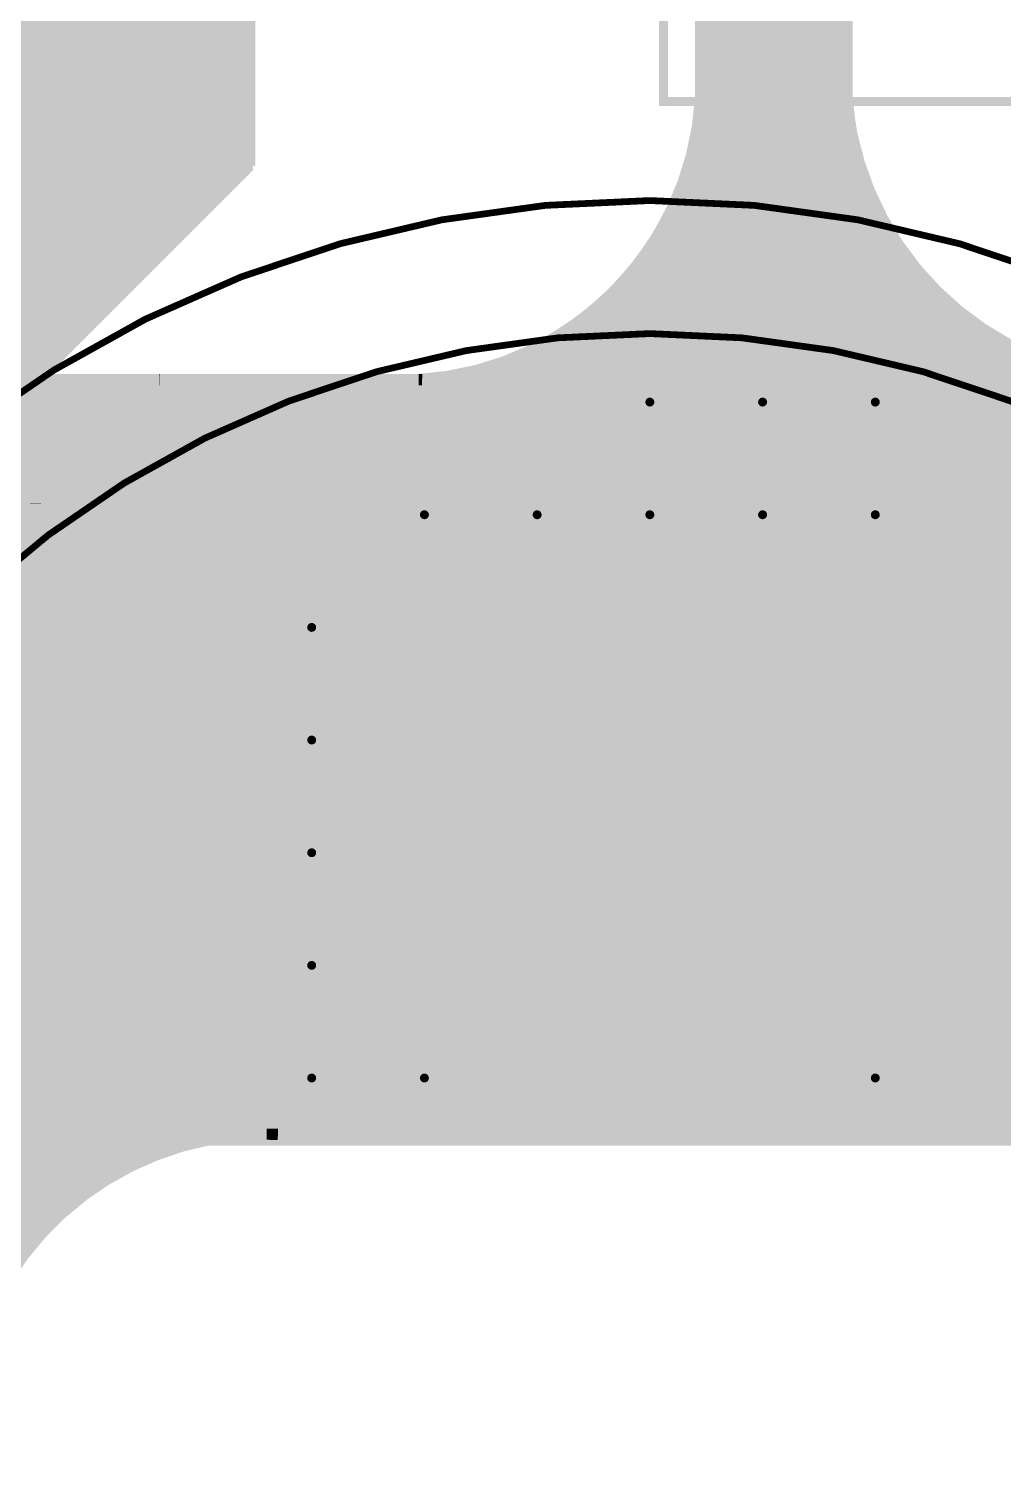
# Model space of a CAD drawing. Extents: x -20 to 155, y -91 to 215.
# Drawn here: x 52.04 to 74, y 42.11 to 74.46 of the extents above; entities that cross this region are included whole.
import ezdxf

# ---------------------------------------------------------------- set-up
doc = ezdxf.new("R2010")
doc.units = 0
doc.header["$MEASUREMENT"] = 0
doc.layers.get('0').update_dxf_attribs({"linetype": 'CONTINUOUS'})
for name, color, linetype in [('25-334-0_BOT', 7, 'CONTINUOUS'), ('25-334-0_DRD', 7, 'CONTINUOUS'), ('25-334-0_DRL', 2, 'CONTINUOUS'), ('25-334-0_IN1', 4, 'CONTINUOUS'), ('25-334-0_IN2', 3, 'CONTINUOUS'), ('25-334-0_SMB', 5, 'CONTINUOUS'), ('25-334-0_SMT', 10, 'CONTINUOUS'), ('25-334-0_SST', 12, 'CONTINUOUS'), ('25-334-0_TOP', 11, 'CONTINUOUS'), ('THRUHOLE_TAP', 15, 'CONTINUOUS')]:
    doc.layers.add(name, color=color, linetype=linetype)

# ---------------------------------------------------------------- blocks, each defined once
blk = doc.blocks.new('ROUND_8')
at = {"const_width": 6.49986}
blk.add_lwpolyline([(-3.24993, 0, 1), (3.24993, 0, 1)], format="xyb", close=True, dxfattribs=at)
blk = doc.blocks.new('ROUND_64')
at = {"const_width": 0.35052}
blk.add_lwpolyline([(-0.17526, 0, 1), (0.17526, 0, 1)], format="xyb", close=True, dxfattribs=at)
blk = doc.blocks.new('ROUND_81')
at = {"const_width": 2.99974}
blk.add_lwpolyline([(-1.49987, 0, 1), (1.49987, 0, 1)], format="xyb", close=True, dxfattribs=at)
blk = doc.blocks.new('ROUND_84')
at = {"const_width": 0.10033}
blk.add_lwpolyline([(-0.050164, 0, 1), (0.050164, 0, 1)], format="xyb", close=True, dxfattribs=at)
blk = doc.blocks.new('ROUND_75')
at = {"const_width": 0.10033}
blk.add_lwpolyline([(-0.050164, 0, 1), (0.050164, 0, 1)], format="xyb", close=True, dxfattribs=at)

msp = doc.modelspace()

# ---------------------------------------------------------------- linework, layer by layer
at = {"layer": '25-334-0_BOT', "const_width": 0.254}
for points in [[(67.8434, 83.41868), (67.8434, 49.53)], [(68.072, 83.44662), (68.072, 49.53)], [(68.3006, 83.439), (68.3006, 49.53)], [(68.5292, 83.439), (68.5292, 49.53)], [(68.7578, 83.439), (68.7578, 49.53)], [(68.9864, 83.439), (68.9864, 49.53)], [(69.215, 83.439), (69.215, 49.53)], [(69.4436, 83.439), (69.4436, 49.53)], [(69.6722, 83.4263), (69.6722, 49.53)], [(69.9008, 83.3501), (69.9008, 49.53)], [(67.3862, 83.12912), (67.3862, 49.53)], [(67.6148, 83.32216), (67.6148, 49.53)], [(70.1294, 83.20532), (70.1294, 49.53)], [(70.358, 82.931), (70.358, 49.53)], [(67.183, 82.423), (67.183, 72.644)], [(70.485, 82.55), (70.485, 72.771)], [(70.485, 74.36866), (67.183, 74.36866)], [(70.485, 74.14006), (67.183, 74.14006)], [(70.485, 73.91146), (67.183, 73.91146)], [(70.485, 73.68286), (67.183, 73.68286)], [(70.485, 73.45426), (67.183, 73.45426)], [(70.485, 73.22566), (67.183, 73.22566)], [(70.485, 72.99706), (67.183, 72.99706)], [(70.485, 72.76846), (67.183, 72.76846)], [(67.1576, 72.43318), (67.1576, 49.53)], [(70.51294, 72.53986), (67.1703, 72.53986)], [(70.58914, 72.08266), (67.09918, 72.08266)], [(70.5485, 72.31126), (67.13982, 72.31126)], [(70.5866, 72.10298), (70.5866, 49.53)], [(70.63994, 71.85406), (67.05346, 71.85406)], [(66.929, 71.38162), (66.929, 49.53)], [(70.76694, 71.39686), (66.93408, 71.39686)], [(70.7009, 71.62546), (66.99758, 71.62546)], [(70.84314, 71.16826), (66.86042, 71.16826)], [(70.8152, 71.25208), (70.8152, 49.53)], [(71.02348, 70.71106), (66.6877, 70.71106)], [(66.7004, 70.739), (66.7004, 49.53)], [(70.9295, 70.93966), (66.77914, 70.93966)], [(71.12762, 70.48246), (66.5861, 70.48246)], [(71.0438, 70.66534), (71.0438, 49.53)], [(66.4718, 70.2437), (66.4718, 49.53)], [(71.24192, 70.25386), (66.47688, 70.25386)], [(71.2724, 70.19544), (71.2724, 49.53)], [(71.50354, 69.79666), (66.22034, 69.79666)], [(66.2432, 69.83222), (66.2432, 49.53)], [(71.36638, 70.02526), (66.35496, 70.02526)], [(71.501, 69.7992), (71.501, 49.53)], [(66.0146, 69.47662), (66.0146, 49.53)], [(71.65086, 69.56806), (66.07556, 69.56806)], [(71.7296, 69.4563), (71.7296, 49.53)], [(71.98868, 69.11086), (65.74536, 69.11086)], [(65.786, 69.1642), (65.786, 49.53)], [(71.81342, 69.33946), (65.91808, 69.33946)], [(71.9582, 69.1515), (71.9582, 49.53)], [(72.18172, 68.88226), (65.55486, 68.88226)], [(65.5574, 68.8848), (65.5574, 49.53)], [(72.1868, 68.87718), (72.1868, 49.53)], [(65.3288, 68.6308), (65.3288, 49.53)], [(72.39254, 68.65366), (65.34912, 68.65366)], [(72.4154, 68.6308), (72.4154, 49.53)], [(64.8716, 68.19392), (64.8716, 49.53)], [(72.87514, 68.19646), (64.87414, 68.19646)], [(65.1002, 68.4022), (65.1002, 49.53)], [(72.62114, 68.42506), (65.12306, 68.42506)], [(72.644, 68.40474), (72.644, 49.53)], [(72.8726, 68.199), (72.8726, 49.53)], [(64.4144, 67.82816), (64.4144, 49.53)], [(73.15454, 67.96786), (64.59728, 67.96786)], [(64.643, 68.00342), (64.643, 49.53)], [(73.1012, 68.01104), (73.1012, 49.53)], [(73.3298, 67.83832), (73.3298, 49.53)], [(73.82256, 67.51066), (63.93688, 67.51066)], [(63.9572, 67.52336), (63.9572, 49.53)], [(64.1858, 67.66814), (64.1858, 49.53)], [(73.4695, 67.73926), (64.2874, 67.73926)], [(73.5584, 67.6783), (73.5584, 49.53)], [(73.787, 67.53352), (73.787, 49.53)], [(63.2714, 67.15252), (63.2714, 49.53)], [(63.5, 67.26428), (63.5, 49.53)], [(74.23404, 67.28206), (63.53302, 67.28206)], [(63.7286, 67.38874), (63.7286, 49.53)], [(74.0156, 67.3989), (74.0156, 49.53)], [(62.5856, 66.87566), (62.5856, 49.53)], [(62.8142, 66.95948), (62.8142, 49.53)], [(63.0428, 67.05092), (63.0428, 49.53)], [(74.72426, 67.05346), (63.04788, 67.05346)], [(61.087, 66.548), (33.147, 66.548)], [(52.07, 66.548), (52.07, 47.07128)], [(52.2986, 66.548), (52.2986, 47.33544)], [(52.5272, 66.548), (52.5272, 47.5742)], [(52.7558, 66.548), (52.7558, 47.79264)], [(52.9844, 66.548), (52.9844, 47.99076)], [(53.213, 66.548), (53.213, 48.1711)], [(53.4416, 66.548), (53.4416, 48.3362)], [(53.6702, 66.548), (53.6702, 48.48606)], [(53.8988, 66.548), (53.8988, 48.62576)], [(54.1274, 66.548), (54.1274, 48.75276)], [(54.356, 66.548), (54.356, 48.86706)], [(54.5846, 66.548), (54.5846, 48.9712)], [(54.8132, 66.548), (54.8132, 49.06772)], [(55.0418, 66.548), (55.0418, 49.15154)], [(55.2704, 66.548), (55.2704, 49.22774)], [(55.499, 66.548), (55.499, 49.29378)], [(55.7276, 66.548), (55.7276, 49.3522)], [(55.9562, 66.548), (55.9562, 49.40046)], [(56.1848, 66.548), (56.1848, 49.44364)], [(56.4134, 66.548), (56.4134, 49.47666)], [(56.642, 66.548), (56.642, 49.50206)], [(56.8706, 66.548), (56.8706, 49.51984)], [(57.0992, 66.548), (57.0992, 49.52746)], [(57.3278, 66.548), (57.3278, 49.53)], [(57.5564, 66.548), (57.5564, 49.53)], [(57.785, 66.548), (57.785, 49.53)], [(58.0136, 66.548), (58.0136, 49.53)], [(58.2422, 66.548), (58.2422, 49.53)], [(58.4708, 66.548), (58.4708, 49.53)], [(58.6994, 66.548), (58.6994, 49.53)], [(58.928, 66.548), (58.928, 49.53)], [(59.1566, 66.548), (59.1566, 49.53)], [(59.3852, 66.548), (59.3852, 49.53)], [(59.6138, 66.548), (59.6138, 49.53)], [(59.8424, 66.548), (59.8424, 49.53)], [(60.071, 66.548), (60.071, 49.53)], [(60.2996, 66.548), (60.2996, 49.53)], [(60.5282, 66.548), (60.5282, 49.53)], [(60.7568, 66.548), (60.7568, 49.53)], [(60.9854, 66.548), (60.9854, 49.53)], [(61.214, 66.5607), (61.214, 49.53)], [(61.4426, 66.59372), (61.4426, 49.53)], [(76.33462, 66.59626), (61.45784, 66.59626)], [(61.6712, 66.63436), (61.6712, 49.53)], [(61.8998, 66.68262), (61.8998, 49.53)], [(62.1284, 66.7385), (62.1284, 49.53)], [(62.357, 66.802), (62.357, 49.53)], [(75.35164, 66.82486), (62.42558, 66.82486)], [(136.69518, 66.36766), (33.147, 66.36766)], [(136.90346, 66.13906), (33.147, 66.13906)], [(137.00506, 65.91046), (33.147, 65.91046)], [(137.033, 65.68186), (33.147, 65.68186)], [(137.033, 65.45326), (33.147, 65.45326)], [(137.033, 65.22466), (33.147, 65.22466)], [(137.033, 64.99606), (33.147, 64.99606)], [(137.033, 64.76746), (33.147, 64.76746)], [(137.033, 64.53886), (-3.937, 64.53886)], [(137.033, 64.31026), (-3.937, 64.31026)], [(137.033, 64.08166), (-3.937, 64.08166)], [(137.033, 63.85306), (15.24, 63.85306)], [(137.033, 63.62446), (15.24, 63.62446)], [(137.033, 63.39586), (15.24, 63.39586)], [(137.033, 63.16726), (15.24, 63.16726)], [(137.033, 62.93866), (15.24, 62.93866)], [(137.033, 62.71006), (15.24, 62.71006)], [(137.033, 62.48146), (15.24, 62.48146)], [(137.033, 62.25286), (15.24, 62.25286)], [(137.033, 62.02426), (15.24, 62.02426)], [(137.033, 61.79566), (15.24, 61.79566)], [(137.033, 61.56706), (15.24, 61.56706)], [(137.033, 61.33846), (15.24, 61.33846)], [(137.033, 61.10986), (15.24, 61.10986)], [(137.033, 60.88126), (15.24, 60.88126)], [(137.033, 60.65266), (15.24, 60.65266)], [(137.033, 60.42406), (15.24, 60.42406)], [(137.033, 60.19546), (15.24, 60.19546)], [(137.033, 59.96686), (15.24, 59.96686)], [(137.033, 59.73826), (15.24, 59.73826)], [(137.033, 59.50966), (15.24, 59.50966)], [(137.033, 59.28106), (15.24, 59.28106)], [(137.033, 59.05246), (26.72588, 59.05246)], [(137.033, 58.82386), (26.97734, 58.82386)], [(137.033, 58.59526), (27.12974, 58.59526)], [(137.033, 58.36666), (27.21864, 58.36666)], [(137.033, 58.13806), (27.25928, 58.13806)], [(137.033, 57.90946), (27.25928, 57.90946)], [(137.033, 57.45226), (27.11958, 57.45226)], [(137.033, 57.68086), (27.21356, 57.68086)], [(92.23756, 57.22366), (26.95956, 57.22366)], [(91.40698, 56.99506), (26.69286, 56.99506)], [(90.79484, 56.76646), (15.24, 56.76646)], [(90.29446, 56.53786), (26.68524, 56.53786)], [(89.8652, 56.30926), (26.95702, 56.30926)], [(89.48928, 56.08066), (27.11704, 56.08066)], [(89.14892, 55.85206), (27.21102, 55.85206)], [(88.84412, 55.62346), (27.25674, 55.62346)], [(88.56218, 55.39486), (27.26182, 55.39486)], [(88.06688, 54.93766), (27.13228, 54.93766)], [(88.30564, 55.16626), (27.22118, 55.16626)], [(87.84844, 54.70906), (26.98242, 54.70906)], [(87.4522, 54.25186), (15.24, 54.25186)], [(87.6427, 54.48046), (26.73096, 54.48046)], [(87.2744, 54.02326), (15.24, 54.02326)], [(87.1093, 53.79466), (-3.937, 53.79466)], [(86.95436, 53.56606), (-3.937, 53.56606)], [(86.81212, 53.33746), (-3.937, 53.33746)], [(86.6775, 53.10886), (-3.937, 53.10886)], [(86.55304, 52.88026), (-3.937, 52.88026)], [(86.4362, 52.65166), (-3.937, 52.65166)], [(86.32952, 52.42306), (-3.937, 52.42306)], [(86.23046, 52.19446), (-3.937, 52.19446)], [(86.13902, 51.96586), (-3.937, 51.96586)], [(86.0552, 51.73726), (-3.937, 51.73726)], [(85.979, 51.50866), (32.131, 51.50866)], [(85.90788, 51.28006), (32.131, 51.28006)], [(85.84692, 51.05146), (32.131, 51.05146)], [(85.79104, 50.82286), (32.131, 50.82286)], [(85.74278, 50.59426), (32.131, 50.59426)], [(85.6996, 50.36566), (32.131, 50.36566)], [(85.66404, 50.13706), (32.131, 50.13706)], [(85.63356, 49.90846), (32.131, 49.90846)], [(85.6107, 49.67986), (32.131, 49.67986)], [(56.23814, 49.45126), (32.131, 49.45126)], [(85.598, 49.53), (57.15, 49.53)], [(55.25516, 49.22266), (32.131, 49.22266)], [(54.6354, 48.99406), (32.131, 48.99406)], [(54.1528, 48.76546), (32.131, 48.76546)], [(53.74894, 48.53686), (32.131, 48.53686)], [(53.40096, 48.30826), (32.131, 48.30826)], [(53.09616, 48.07966), (32.131, 48.07966)], [(52.82184, 47.85106), (32.131, 47.85106)], [(52.57546, 47.62246), (32.131, 47.62246)], [(52.35194, 47.39386), (32.131, 47.39386)], [(52.1462, 47.16526), (32.131, 47.16526)], [(51.96078, 46.93666), (32.131, 46.93666)]]:
    msp.add_lwpolyline(points, dxfattribs=at)
for points in [[(70.485, 72.771, 0.3553502), (76.708, 66.548)], [(61.087, 66.548, 0.3542814), (67.183, 72.644)], [(57.15, 49.53, 0.4039592), (50.546, 42.926)]]:
    msp.add_lwpolyline(points, format="xyb", dxfattribs=at)
at = {"layer": '25-334-0_DRD', "const_width": 0.254}
for points in [[(66.675, 66.675), (65.405, 65.405)], [(66.675, 65.405), (65.405, 66.675)], [(69.215, 66.675), (67.945, 65.405)], [(69.215, 65.405), (67.945, 66.675)], [(71.755, 66.675), (70.485, 65.405)], [(71.755, 65.405), (70.485, 66.675)], [(61.595, 64.135), (60.325, 62.865)], [(61.595, 62.865), (60.325, 64.135)], [(64.135, 64.135), (62.865, 62.865)], [(64.135, 62.865), (62.865, 64.135)], [(66.675, 64.135), (65.405, 62.865)], [(66.675, 62.865), (65.405, 64.135)], [(69.215, 64.135), (67.945, 62.865)], [(69.215, 62.865), (67.945, 64.135)], [(71.755, 64.135), (70.485, 62.865)], [(71.755, 62.865), (70.485, 64.135)], [(59.055, 61.595), (57.785, 60.325)], [(59.055, 60.325), (57.785, 61.595)], [(59.055, 59.055), (57.785, 57.785)], [(59.055, 57.785), (57.785, 59.055)], [(64.77, 57.4548), (64.77, 56.1848)], [(66.04, 57.4548), (64.77, 57.4548)], [(66.04, 54.9148), (66.04, 57.4548)], [(59.055, 56.515), (57.785, 55.245)], [(59.055, 55.245), (57.785, 56.515)], [(64.77, 56.1848), (67.31, 56.1848)], [(67.31, 56.1848), (67.31, 54.9148)], [(67.31, 54.9148), (66.04, 54.9148)], [(59.055, 53.975), (57.785, 52.705)], [(59.055, 52.705), (57.785, 53.975)], [(59.055, 51.435), (57.785, 50.165)], [(59.055, 50.165), (57.785, 51.435)], [(61.595, 51.435), (60.325, 50.165)], [(61.595, 50.165), (60.325, 51.435)], [(71.755, 51.435), (70.485, 50.165)], [(71.755, 50.165), (70.485, 51.435)]]:
    msp.add_lwpolyline(points, dxfattribs=at)
at = {"layer": '25-334-0_DRL', "const_width": 1.99898}
msp.add_lwpolyline([(60.60948, 74.96048), (60.60948, 81.026), (71.91248, 92.329)], dxfattribs=at)
at = {"layer": '25-334-0_IN1', "const_width": 0.254}
for points in [[(54.229, 92.7735), (54.229, 68.58)], [(54.4576, 92.7735), (54.4576, 68.8086)], [(54.6862, 92.7735), (54.6862, 69.0372)], [(54.9148, 92.7735), (54.9148, 69.2658)], [(55.1434, 92.7735), (55.1434, 69.4944)], [(56.9722, 90.51036), (56.9722, 71.3232)], [(55.372, 89.84742), (55.372, 69.723)], [(56.7436, 89.98458), (56.7436, 71.0946)], [(55.6006, 89.66708), (55.6006, 69.9516)], [(55.8292, 89.5858), (55.8292, 70.1802)], [(56.0578, 89.56802), (56.0578, 70.4088)], [(56.2864, 89.61374), (56.2864, 70.6374)], [(56.515, 89.73312), (56.515, 70.866)], [(54.0004, 85.68436), (54.0004, 68.3514)], [(53.3146, 85.344), (53.3146, 67.6656)], [(53.5432, 85.39988), (53.5432, 67.8942)], [(53.7718, 85.49132), (53.7718, 68.1228)], [(53.086, 85.1154), (53.086, 67.437)], [(52.6288, 84.6582), (52.6288, 66.9798)], [(52.8574, 84.8868), (52.8574, 67.2084)], [(52.4002, 84.4296), (52.4002, 66.7512)], [(52.1716, 84.201), (52.1716, 66.5226)], [(57.023, 81.661), (57.023, 71.374)], [(51.943, 75.48118), (51.943, 66.294)], [(57.023, 74.3204), (50.79746, 74.3204)], [(57.023, 74.549), (51.02606, 74.549)], [(57.023, 74.0918), (50.56886, 74.0918)], [(57.023, 73.6346), (50.11166, 73.6346)], [(57.023, 73.8632), (50.34026, 73.8632)], [(57.023, 73.406), (49.88306, 73.406)], [(57.023, 73.1774), (49.65446, 73.1774)], [(57.023, 72.7202), (49.19726, 72.7202)], [(57.023, 72.9488), (49.42586, 72.9488)], [(57.023, 72.4916), (48.96866, 72.4916)], [(57.023, 72.0344), (48.51146, 72.0344)], [(57.023, 72.263), (48.74006, 72.263)], [(57.023, 71.8058), (48.28286, 71.8058)], [(57.023, 71.374), (33.909, 48.26)], [(57.023, 71.5772), (48.05426, 71.5772)], [(56.769, 71.12), (47.59706, 71.12)], [(56.9976, 71.3486), (47.82566, 71.3486)], [(56.5404, 70.8914), (47.36846, 70.8914)], [(56.0832, 70.4342), (46.91126, 70.4342)], [(56.3118, 70.6628), (47.13986, 70.6628)], [(55.8546, 70.2056), (46.68266, 70.2056)], [(55.3974, 69.7484), (46.22546, 69.7484)], [(55.626, 69.977), (46.45406, 69.977)], [(55.1688, 69.5198), (45.99686, 69.5198)], [(54.9402, 69.2912), (45.76826, 69.2912)], [(54.483, 68.834), (45.31106, 68.834)], [(54.7116, 69.0626), (45.53966, 69.0626)], [(54.2544, 68.6054), (45.08246, 68.6054)], [(53.7972, 68.1482), (44.62526, 68.1482)], [(54.0258, 68.3768), (44.85386, 68.3768)], [(53.5686, 67.9196), (44.39666, 67.9196)], [(53.34, 67.691), (44.16806, 67.691)], [(52.8828, 67.2338), (43.71086, 67.2338)], [(53.1114, 67.4624), (43.93946, 67.4624)], [(52.6542, 67.0052), (43.48226, 67.0052)], [(52.197, 66.548), (43.02506, 66.548)], [(52.4256, 66.7766), (43.25366, 66.7766)], [(51.9684, 66.3194), (42.79646, 66.3194)]]:
    msp.add_lwpolyline(points, dxfattribs=at)
at = {"layer": '25-334-0_IN2', "const_width": 0.254}
for points in [[(67.68846, 83.3755), (67.68846, 49.53)], [(67.91706, 83.43646), (67.91706, 49.53)], [(68.14566, 83.439), (68.14566, 49.53)], [(68.37426, 83.439), (68.37426, 49.53)], [(68.60286, 83.439), (68.60286, 49.53)], [(68.83146, 83.439), (68.83146, 49.53)], [(69.06006, 83.439), (69.06006, 49.53)], [(69.28866, 83.439), (69.28866, 49.53)], [(69.51726, 83.439), (69.51726, 49.53)], [(69.74586, 83.43646), (69.74586, 49.53)], [(69.97446, 83.37804), (69.97446, 49.53)], [(67.45986, 83.23326), (67.45986, 49.53)], [(70.20306, 83.23834), (70.20306, 49.53)], [(67.23126, 82.89544), (67.23126, 49.53)], [(70.43166, 82.91322), (70.43166, 49.53)], [(67.183, 82.677), (67.183, 72.898), (67.183, 72.8218)], [(70.485, 82.677), (70.485, 72.771)], [(70.485, 74.3712), (67.183, 74.3712)], [(70.485, 74.1426), (67.183, 74.1426)], [(70.485, 73.914), (67.183, 73.914)], [(70.485, 73.6854), (67.183, 73.6854)], [(70.485, 73.4568), (67.183, 73.4568)], [(70.485, 73.2282), (67.183, 73.2282)], [(70.485, 72.9996), (67.183, 72.9996)], [(70.485, 72.771), (67.183, 72.771)], [(70.49262, 72.5424), (67.17792, 72.5424)], [(70.5358, 72.0852), (67.13982, 72.0852)], [(70.5104, 72.3138), (67.16268, 72.3138)], [(70.56882, 71.8566), (67.10934, 71.8566)], [(70.6628, 71.3994), (67.02044, 71.3994)], [(70.612, 71.628), (67.0687, 71.628)], [(70.66026, 71.41718), (70.66026, 49.53)], [(70.72376, 71.1708), (66.96202, 71.1708)], [(67.00266, 71.3232), (67.00266, 49.53)], [(70.87108, 70.7136), (66.81724, 70.7136)], [(70.79234, 70.9422), (66.89598, 70.9422)], [(70.95998, 70.485), (66.73088, 70.485)], [(66.77406, 70.58914), (66.77406, 49.53)], [(70.88886, 70.67042), (70.88886, 49.53)], [(66.54546, 70.06336), (66.54546, 49.53)], [(71.05904, 70.2564), (66.63436, 70.2564)], [(71.11746, 70.13702), (71.11746, 49.53)], [(71.29272, 69.7992), (66.4083, 69.7992)], [(71.1708, 70.0278), (66.52768, 70.0278)], [(71.42734, 69.5706), (66.27622, 69.5706)], [(66.31686, 69.63918), (66.31686, 49.53)], [(71.34606, 69.70522), (71.34606, 49.53)], [(71.73468, 69.1134), (65.96888, 69.1134)], [(66.08826, 69.2785), (66.08826, 49.53)], [(71.57466, 69.342), (66.1289, 69.342)], [(71.57466, 69.342), (71.57466, 49.53)], [(71.91248, 68.8848), (65.79362, 68.8848)], [(65.85966, 68.96608), (65.85966, 49.53)], [(71.80326, 69.0245), (71.80326, 49.53)], [(72.10806, 68.6562), (65.60058, 68.6562)], [(65.63106, 68.68922), (65.63106, 49.53)], [(72.03186, 68.7451), (72.03186, 49.53)], [(72.26046, 68.49364), (72.26046, 49.53)], [(72.56272, 68.199), (65.151, 68.199)], [(65.17386, 68.21932), (65.17386, 49.53)], [(72.32396, 68.4276), (65.38722, 68.4276)], [(65.40246, 68.4403), (65.40246, 49.53)], [(72.48906, 68.26758), (72.48906, 49.53)], [(64.71666, 67.83324), (64.71666, 49.53)], [(72.82942, 67.9704), (64.88684, 67.9704)], [(64.94526, 68.01612), (64.94526, 49.53)], [(72.71766, 68.06438), (72.71766, 49.53)], [(72.94626, 67.87896), (72.94626, 49.53)], [(73.4695, 67.5132), (64.25438, 67.5132)], [(64.25946, 67.51574), (64.25946, 49.53)], [(64.48806, 67.66814), (64.48806, 49.53)], [(73.12914, 67.7418), (64.5922, 67.7418)], [(73.17486, 67.70878), (73.17486, 49.53)], [(73.40346, 67.55384), (73.40346, 49.53)], [(63.80226, 67.25412), (63.80226, 49.53)], [(73.86574, 67.2846), (63.86068, 67.2846)], [(64.03086, 67.37858), (64.03086, 49.53)], [(73.63206, 67.41414), (73.63206, 49.53)], [(73.86066, 67.28714), (73.86066, 49.53)], [(74.08926, 67.17284), (74.08926, 49.53)], [(62.88786, 66.8655), (62.88786, 49.53)], [(63.11646, 66.94678), (63.11646, 49.53)], [(63.34506, 67.03822), (63.34506, 49.53)], [(74.3458, 67.056), (63.38316, 67.056)], [(63.57366, 67.13982), (63.57366, 49.53)], [(60.833, 66.548), (41.402, 66.548)], [(52.14366, 66.548), (52.14366, 47.0789)], [(52.37226, 66.548), (52.37226, 47.33798)], [(52.60086, 66.548), (52.60086, 47.57166)], [(52.82946, 66.548), (52.82946, 47.78756)], [(53.05806, 66.548), (53.05806, 47.98314)], [(53.28666, 66.548), (53.28666, 48.16094)], [(53.51526, 66.548), (53.51526, 48.32604)], [(53.74386, 66.548), (53.74386, 48.4759)], [(53.97246, 66.548), (53.97246, 48.61306)], [(54.20106, 66.548), (54.20106, 48.74006)], [(54.42966, 66.548), (54.42966, 48.8569)], [(54.65826, 66.548), (54.65826, 48.96104)], [(54.88686, 66.548), (54.88686, 49.05502)], [(55.11546, 66.548), (55.11546, 49.14138)], [(55.34406, 66.548), (55.34406, 49.21758)], [(55.57266, 66.548), (55.57266, 49.28616)], [(55.80126, 66.548), (55.80126, 49.34458)], [(56.02986, 66.548), (56.02986, 49.39538)], [(56.25846, 66.548), (56.25846, 49.43856)], [(56.48706, 66.548), (56.48706, 49.47158)], [(56.71566, 66.548), (56.71566, 49.49952)], [(56.94426, 66.548), (56.94426, 49.51984)], [(57.17286, 66.548), (57.17286, 49.53)], [(57.40146, 66.548), (57.40146, 49.53508)], [(57.63006, 66.548), (57.63006, 49.53)], [(57.85866, 66.548), (57.85866, 49.53)], [(58.08726, 66.548), (58.08726, 49.53)], [(58.31586, 66.548), (58.31586, 49.53)], [(58.54446, 66.548), (58.54446, 49.53)], [(58.77306, 66.548), (58.77306, 49.53)], [(59.00166, 66.548), (59.00166, 49.53)], [(59.23026, 66.548), (59.23026, 49.53)], [(59.45886, 66.548), (59.45886, 49.53)], [(59.68746, 66.548), (59.68746, 49.53)], [(59.91606, 66.548), (59.91606, 49.53)], [(60.14466, 66.548), (60.14466, 49.53)], [(60.37326, 66.548), (60.37326, 49.53)], [(60.60186, 66.548), (60.60186, 49.53)], [(60.83046, 66.548), (60.83046, 49.53)], [(60.833, 66.548), (60.9092, 66.54754)], [(61.05906, 66.548), (61.05906, 49.53)], [(61.28766, 66.55816), (61.28766, 49.53)], [(61.51626, 66.57594), (61.51626, 49.53)], [(76.02474, 66.5988), (61.71438, 66.5988)], [(61.74486, 66.60134), (61.74486, 49.53)], [(61.97346, 66.6369), (61.97346, 49.53)], [(62.20206, 66.68008), (62.20206, 49.53)], [(62.43066, 66.73342), (62.43066, 49.53)], [(62.65926, 66.79438), (62.65926, 49.53)], [(74.97064, 66.8274), (62.7634, 66.8274)], [(135.93318, 66.3702), (40.10152, 66.3702)], [(136.54786, 65.913), (39.27602, 65.913)], [(136.30402, 66.1416), (39.61384, 66.1416)], [(136.72312, 65.6844), (39.0144, 65.6844)], [(136.94156, 65.2272), (38.62832, 65.2272)], [(136.85012, 65.4558), (38.80104, 65.4558)], [(136.99998, 64.9986), (38.48608, 64.9986)], [(137.03046, 64.77), (38.36924, 64.77)], [(137.033, 64.3128), (38.2016, 64.3128)], [(137.033, 64.5414), (38.27526, 64.5414)], [(137.033, 64.0842), (38.14826, 64.0842)], [(137.033, 63.627), (38.09238, 63.627)], [(137.033, 63.8556), (38.11016, 63.8556)], [(137.033, 63.3984), (38.08984, 63.3984)], [(137.033, 63.1698), (38.1, 63.1698)], [(137.033, 62.9412), (38.1, 62.9412)], [(137.033, 62.7126), (38.1, 62.7126)], [(137.033, 62.484), (38.1, 62.484)], [(137.033, 62.2554), (38.1, 62.2554)], [(137.033, 62.0268), (38.1, 62.0268)], [(137.033, 61.7982), (38.1, 61.7982)], [(137.033, 61.5696), (38.1, 61.5696)], [(137.033, 61.341), (38.1, 61.341)], [(137.033, 61.1124), (38.1, 61.1124)], [(137.033, 60.8838), (38.1, 60.8838)], [(137.033, 60.6552), (38.1, 60.6552)], [(137.033, 60.4266), (38.1, 60.4266)], [(137.033, 60.198), (38.1, 60.198)], [(137.033, 59.9694), (38.1, 59.9694)], [(137.033, 59.7408), (38.1, 59.7408)], [(137.033, 59.5122), (38.1, 59.5122)], [(137.033, 59.2836), (38.1, 59.2836)], [(137.033, 59.055), (38.1, 59.055)], [(137.033, 58.8264), (38.1, 58.8264)], [(137.033, 58.5978), (38.1, 58.5978)], [(137.033, 58.3692), (38.1, 58.3692)], [(137.033, 58.1406), (38.1, 58.1406)], [(137.033, 57.912), (38.1, 57.912)], [(137.033, 57.6834), (38.1, 57.6834)], [(137.033, 57.4548), (38.1, 57.4548)], [(91.5289, 57.2262), (38.1, 57.2262)], [(90.72118, 56.9976), (38.1, 56.9976)], [(90.13444, 56.769), (38.1, 56.769)], [(89.65946, 56.5404), (38.1, 56.5404)], [(89.2556, 56.3118), (38.1, 56.3118)], [(88.9, 56.0832), (38.1, 56.0832)], [(88.5825, 55.8546), (38.1, 55.8546)], [(88.29802, 55.626), (38.1, 55.626)], [(88.03894, 55.3974), (38.1, 55.3974)], [(87.80018, 55.1688), (38.1, 55.1688)], [(87.58174, 54.9402), (38.1, 54.9402)], [(87.38108, 54.7116), (38.1, 54.7116)], [(87.19566, 54.483), (38.1, 54.483)], [(87.02548, 54.2544), (38.1, 54.2544)], [(86.868, 54.0258), (38.1, 54.0258)], [(86.72068, 53.7972), (38.1, 53.7972)], [(86.58606, 53.5686), (38.1, 53.5686)], [(86.45906, 53.34), (38.1, 53.34)], [(86.34476, 53.1114), (38.1, 53.1114)], [(86.24062, 52.8828), (38.1, 52.8828)], [(86.1441, 52.6542), (38.1, 52.6542)], [(86.0552, 52.4256), (38.1, 52.4256)], [(85.97646, 52.197), (38.1, 52.197)], [(85.90534, 51.9684), (38.1, 51.9684)], [(85.8393, 51.7398), (38.1, 51.7398)], [(85.78342, 51.5112), (38.1, 51.5112)], [(85.73516, 51.2826), (38.1, 51.2826)], [(85.69452, 51.054), (38.1, 51.054)], [(85.65896, 50.8254), (38.1, 50.8254)], [(85.63356, 50.5968), (38.1, 50.5968)], [(85.61324, 50.3682), (38.1, 50.3682)], [(85.598, 50.1396), (38.1, 50.1396)], [(85.59292, 49.911), (38.1, 49.911)], [(85.59292, 49.6824), (38.1, 49.6824)], [(56.35244, 49.4538), (38.1, 49.4538)], [(57.658, 49.53), (57.404, 49.5347)], [(85.598, 49.53), (57.658, 49.53)], [(55.36692, 49.2252), (38.1, 49.2252)], [(54.73954, 48.9966), (38.1, 48.9966)], [(54.25186, 48.768), (38.1, 48.768)], [(53.84292, 48.5394), (38.1, 48.5394)], [(53.4924, 48.3108), (38.1, 48.3108)], [(53.18252, 48.0822), (38.1, 48.0822)], [(52.90312, 47.8536), (38.1, 47.8536)], [(52.6542, 47.625), (38.1, 47.625)], [(52.4256, 47.3964), (38.1, 47.3964)], [(52.21986, 47.1678), (38.1, 47.1678)], [(52.02936, 46.9392), (38.1, 46.9392)]]:
    msp.add_lwpolyline(points, dxfattribs=at)
for points in [[(60.9092, 66.54546, 0.4142136), (67.18554, 72.8218)], [(70.485, 72.771, 0.4023198), (76.708, 66.548)], [(57.404, 49.53508, 0.4142136), (50.54092, 42.672)]]:
    msp.add_lwpolyline(points, format="xyb", dxfattribs=at)
at = {"layer": '25-334-0_SMB', "const_width": 1.99898}
for points in [[(69.215, 81.915), (69.215, 58.42)], [(52.07, 50.8), (52.07, 64.77)], [(55.245, 50.8), (55.245, 64.77)], [(58.42, 50.8), (58.42, 64.77)], [(74.295, 50.8), (74.295, 64.77)]]:
    msp.add_lwpolyline(points, dxfattribs=at)
at = {"layer": '25-334-0_SST'}
for points, const_width in [([(66.34734, 77.31506), (66.34734, 72.81418), (98.75266, 72.81418), (98.75266, 91.01582), (66.34734, 91.01582), (66.34734, 77.31506)], 0.2032), ([(56.63438, 55.83936), (56.63438, 53.61686)], 1.00076)]:
    msp.add_lwpolyline(points, dxfattribs=dict(at, const_width=const_width))
at = {"layer": '25-334-0_SST', "const_width": 0.1524}
for points in [[(66.04, 70.58406, 0.4142136), (40.54094, 45.085)], [(91.53906, 45.085, 0.4142136), (66.04, 70.58406)], [(66.04, 67.58432, 0.4142136), (43.54068, 45.085)], [(88.53932, 45.085, 0.4142136), (66.04, 67.58432)], [(40.54094, 45.085, 0.4142136), (66.04, 19.58594)], [(43.54068, 45.085, 0.4142136), (66.04, 22.58568)], [(66.04, 19.58594, 0.4142136), (91.53906, 45.085)], [(66.04, 22.58568, 0.4142136), (88.53932, 45.085)]]:
    msp.add_lwpolyline(points, format="xyb", dxfattribs=at)
at = {"layer": '25-334-0_TOP', "const_width": 0.254}
for points in [[(67.7418, 83.38312), (67.7418, 49.403)], [(67.9704, 83.44154), (67.9704, 49.403)], [(68.199, 83.439), (68.199, 49.403)], [(68.4276, 83.439), (68.4276, 49.403)], [(68.6562, 83.439), (68.6562, 49.403)], [(68.8848, 83.439), (68.8848, 49.403)], [(69.1134, 83.439), (69.1134, 49.403)], [(69.342, 83.439), (69.342, 49.403)], [(69.5706, 83.439), (69.5706, 49.403)], [(69.7992, 83.39328), (69.7992, 49.403)], [(67.5132, 83.25104), (67.5132, 49.403)], [(70.0278, 83.28152), (70.0278, 49.403)], [(70.2564, 83.07832), (70.2564, 49.403)], [(67.2846, 82.97926), (67.2846, 49.403)], [(67.183, 82.423), (67.183, 72.898)], [(70.485, 82.55508), (70.485, 49.403)], [(70.485, 82.55), (70.485, 72.898)], [(70.485, 74.549), (67.183, 74.549)], [(70.485, 74.3204), (67.183, 74.3204)], [(70.485, 74.0918), (67.183, 74.0918)], [(70.485, 73.8632), (67.183, 73.8632)], [(70.485, 73.6346), (67.183, 73.6346)], [(70.485, 73.406), (67.183, 73.406)], [(70.485, 73.1774), (67.183, 73.1774)], [(70.4977, 72.7202), (67.1703, 72.7202)], [(70.485, 72.9488), (67.183, 72.9488)], [(70.52056, 72.4916), (67.14744, 72.4916)], [(70.59168, 72.0344), (67.07632, 72.0344)], [(70.55358, 72.263), (67.11442, 72.263)], [(70.63994, 71.8058), (67.02806, 71.8058)], [(67.056, 71.92772), (67.056, 49.403)], [(70.69582, 71.5772), (66.97218, 71.5772)], [(70.7136, 71.51878), (70.7136, 49.403)], [(66.8274, 71.0946), (66.8274, 49.403)], [(70.83552, 71.12), (66.83502, 71.12)], [(70.76186, 71.3486), (66.90868, 71.3486)], [(70.9168, 70.8914), (66.7512, 70.8914)], [(70.9422, 70.83044), (70.9422, 49.403)], [(71.11238, 70.4342), (66.55816, 70.4342)], [(66.5988, 70.51802), (66.5988, 49.403)], [(71.01078, 70.6628), (66.65976, 70.6628)], [(71.22414, 70.2056), (66.4464, 70.2056)], [(71.1708, 70.31482), (71.1708, 49.403)], [(71.48322, 69.7484), (66.18986, 69.7484)], [(71.3486, 69.977), (66.32448, 69.977)], [(66.3702, 70.05828), (66.3702, 49.403)], [(71.3994, 69.8881), (71.3994, 49.403)], [(71.63054, 69.5198), (66.04254, 69.5198)], [(66.1416, 69.66966), (66.1416, 49.403)], [(71.628, 69.52488), (71.628, 49.403)], [(71.79056, 69.2912), (65.87998, 69.2912)], [(65.913, 69.33438), (65.913, 49.403)], [(71.8566, 69.20484), (71.8566, 49.403)], [(72.15886, 68.834), (65.51422, 68.834)], [(65.6844, 69.03466), (65.6844, 49.403)], [(71.96836, 69.0626), (65.70472, 69.0626)], [(72.0852, 68.92036), (72.0852, 49.403)], [(65.2272, 68.52666), (65.2272, 49.403)], [(72.36968, 68.6054), (65.3034, 68.6054)], [(65.4558, 68.76796), (65.4558, 49.403)], [(72.3138, 68.66636), (72.3138, 49.403)], [(72.85736, 68.1482), (64.81572, 68.1482)], [(64.9986, 68.30822), (64.9986, 49.403)], [(72.60082, 68.3768), (65.07226, 68.3768)], [(72.5424, 68.43522), (72.5424, 49.403)], [(72.771, 68.2244), (72.771, 49.403)], [(73.14184, 67.9196), (64.53378, 67.9196)], [(64.5414, 67.92468), (64.5414, 49.403)], [(64.77, 68.10756), (64.77, 49.403)], [(72.9996, 68.03136), (72.9996, 49.403)], [(73.2282, 67.8561), (73.2282, 49.403)], [(64.0842, 67.60464), (64.0842, 49.403)], [(73.45934, 67.691), (64.21374, 67.691)], [(64.3128, 67.75704), (64.3128, 49.403)], [(73.4568, 67.69354), (73.4568, 49.403)], [(73.6854, 67.54622), (73.6854, 49.403)], [(63.3984, 67.21856), (63.3984, 49.403)], [(74.24928, 67.2338), (63.42634, 67.2338)], [(63.627, 67.3354), (63.627, 49.403)], [(73.8251, 67.4624), (63.85052, 67.4624)], [(63.8556, 67.46494), (63.8556, 49.403)], [(73.914, 67.4116), (73.914, 49.403)], [(62.484, 66.8528), (62.484, 49.403)], [(62.7126, 66.929), (62.7126, 49.403)], [(74.7649, 67.0052), (62.91072, 67.0052)], [(62.9412, 67.01536), (62.9412, 49.403)], [(63.1698, 67.11188), (63.1698, 49.403)], [(54.7116, 66.5353), (54.7116, 49.4665)], [(54.9402, 66.548), (54.9402, 49.4284)], [(54.991, 66.548), (54.98338, 66.54797)], [(60.833, 66.548), (54.991, 66.548)], [(55.1688, 66.548), (55.1688, 49.40554)], [(55.3974, 66.548), (55.3974, 49.403)], [(55.626, 66.548), (55.626, 49.403)], [(55.8546, 66.548), (55.8546, 49.403)], [(56.0832, 66.548), (56.0832, 49.403)], [(56.3118, 66.548), (56.3118, 49.403)], [(56.5404, 66.548), (56.5404, 49.403)], [(56.769, 66.548), (56.769, 49.403)], [(56.9976, 66.548), (56.9976, 49.403)], [(57.2262, 66.548), (57.2262, 49.403)], [(57.4548, 66.548), (57.4548, 49.403)], [(57.6834, 66.548), (57.6834, 49.403)], [(57.912, 66.548), (57.912, 49.403)], [(58.1406, 66.548), (58.1406, 49.403)], [(58.3692, 66.548), (58.3692, 49.403)], [(58.5978, 66.548), (58.5978, 49.403)], [(58.8264, 66.548), (58.8264, 49.403)], [(59.055, 66.548), (59.055, 49.403)], [(59.2836, 66.548), (59.2836, 49.403)], [(59.5122, 66.548), (59.5122, 49.403)], [(59.7408, 66.548), (59.7408, 49.403)], [(59.9694, 66.548), (59.9694, 49.403)], [(60.198, 66.548), (60.198, 49.403)], [(60.4266, 66.548), (60.4266, 49.403)], [(60.6552, 66.548), (60.6552, 49.403)], [(76.835, 66.548), (60.8457, 66.548)], [(60.8838, 66.55054), (60.8838, 49.403)], [(61.1124, 66.56832), (61.1124, 49.403)], [(61.341, 66.59626), (61.341, 49.403)], [(61.5696, 66.63182), (61.5696, 49.403)], [(61.7982, 66.675), (61.7982, 49.403)], [(62.0268, 66.7258), (62.0268, 49.403)], [(75.45324, 66.7766), (62.22492, 66.7766)], [(62.2554, 66.78422), (62.2554, 49.403)], [(53.7972, 66.2813), (53.7972, 49.80686)], [(136.75106, 66.3194), (53.87848, 66.3194)], [(54.0258, 66.37782), (54.0258, 49.69002)], [(54.2544, 66.45148), (54.2544, 49.59604)], [(54.483, 66.50228), (54.483, 49.52238)], [(137.01776, 65.8622), (53.15204, 65.8622)], [(53.34, 66.01206), (53.34, 50.12182)], [(136.9314, 66.0908), (53.4543, 66.0908)], [(53.5686, 66.16192), (53.5686, 49.9491)], [(52.8828, 65.59042), (52.8828, 50.58664)], [(137.033, 65.6336), (52.91836, 65.6336)], [(53.1114, 65.8241), (53.1114, 50.3301)], [(52.6542, 65.2907), (52.6542, 50.9143)], [(137.033, 65.405), (52.73294, 65.405)], [(137.033, 64.9478), (52.46116, 64.9478)], [(137.033, 65.1764), (52.58308, 65.1764)], [(137.033, 64.7192), (52.36464, 64.7192)], [(52.4256, 64.86652), (52.4256, 51.3715)], [(137.033, 64.262), (52.24018, 64.262)], [(137.033, 64.4906), (52.29352, 64.4906)], [(137.033, 64.0334), (52.2097, 64.0334)], [(137.033, 63.8048), (52.197, 63.8048)], [(52.197, 63.76162), (52.197, 63.754)], [(52.197, 63.76162), (52.197, 49.403)], [(52.197, 63.754), (52.197, 52.451)], [(137.033, 63.5762), (52.197, 63.5762)], [(137.033, 63.3476), (52.197, 63.3476)], [(137.033, 63.119), (52.197, 63.119)], [(137.033, 62.8904), (52.197, 62.8904)], [(137.033, 62.6618), (52.197, 62.6618)], [(137.033, 62.4332), (52.197, 62.4332)], [(137.033, 62.2046), (52.197, 62.2046)], [(137.033, 61.976), (52.197, 61.976)], [(137.033, 61.7474), (52.197, 61.7474)], [(137.033, 61.5188), (52.197, 61.5188)], [(137.033, 61.2902), (52.197, 61.2902)], [(137.033, 61.0616), (52.197, 61.0616)], [(137.033, 60.833), (52.197, 60.833)], [(137.033, 60.6044), (52.197, 60.6044)], [(137.033, 60.3758), (52.197, 60.3758)], [(137.033, 60.1472), (52.197, 60.1472)], [(137.033, 59.9186), (52.197, 59.9186)], [(137.033, 59.69), (52.197, 59.69)], [(137.033, 59.4614), (52.197, 59.4614)], [(137.033, 59.2328), (52.197, 59.2328)], [(137.033, 59.0042), (52.197, 59.0042)], [(137.033, 58.7756), (52.197, 58.7756)], [(137.033, 58.547), (52.197, 58.547)], [(137.033, 58.3184), (52.197, 58.3184)], [(137.033, 58.0898), (52.197, 58.0898)], [(137.033, 57.8612), (52.197, 57.8612)], [(137.033, 57.6326), (52.197, 57.6326)], [(93.599, 57.404), (52.197, 57.404)], [(92.06992, 57.1754), (52.197, 57.1754)], [(91.29522, 56.9468), (52.197, 56.9468)], [(90.70848, 56.7182), (52.197, 56.7182)], [(90.22334, 56.4896), (52.197, 56.4896)], [(89.80424, 56.261), (52.197, 56.261)], [(89.4334, 56.0324), (52.197, 56.0324)], [(89.10066, 55.8038), (52.197, 55.8038)], [(88.80094, 55.5752), (52.197, 55.5752)], [(88.52408, 55.3466), (52.197, 55.3466)], [(88.27008, 55.118), (52.197, 55.118)], [(88.0364, 54.8894), (52.197, 54.8894)], [(87.81796, 54.6608), (52.197, 54.6608)], [(87.61476, 54.4322), (52.197, 54.4322)], [(87.4268, 54.2036), (52.197, 54.2036)], [(87.25154, 53.975), (52.197, 53.975)], [(87.08898, 53.7464), (52.197, 53.7464)], [(86.93658, 53.5178), (52.197, 53.5178)], [(86.79434, 53.2892), (52.197, 53.2892)], [(86.66226, 53.0606), (52.197, 53.0606)], [(86.54034, 52.832), (52.197, 52.832)], [(86.42604, 52.6034), (52.197, 52.6034)], [(86.31936, 52.3748), (52.19954, 52.3748)], [(86.2203, 52.1462), (52.2224, 52.1462)], [(86.1314, 51.9176), (52.2605, 51.9176)], [(86.04758, 51.689), (52.31638, 51.689)], [(85.97392, 51.4604), (52.39004, 51.4604)], [(85.90534, 51.2318), (52.48402, 51.2318)], [(85.84438, 51.0032), (52.60086, 51.0032)], [(85.7885, 50.7746), (52.7431, 50.7746)], [(85.74024, 50.546), (52.91582, 50.546)], [(85.6996, 50.3174), (53.1241, 50.3174)], [(85.66404, 50.0888), (53.38064, 50.0888)], [(85.6361, 49.8602), (53.7083, 49.8602)], [(85.61324, 49.6316), (54.16296, 49.6316)], [(85.598, 49.403), (55.245, 49.403)]]:
    msp.add_lwpolyline(points, dxfattribs=at)
for points in [[(60.833, 66.548, 0.380149), (67.183, 72.898)], [(70.485, 72.898, 0.3792416), (76.835, 66.548)], [(54.98338, 66.548, 0.4142136), (52.197, 63.76162)], [(52.197, 52.451, 0.3958987), (55.245, 49.403)]]:
    msp.add_lwpolyline(points, format="xyb", dxfattribs=at)

# ---------------------------------------------------------------- block references
at = {"layer": '25-334-0_BOT'}
for name, p in [('ROUND_64', (66.04, 66.04)), ('ROUND_64', (68.58, 66.04)), ('ROUND_64', (71.12, 66.04)), ('ROUND_64', (60.96, 63.5)), ('ROUND_64', (63.5, 63.5)), ('ROUND_64', (66.04, 63.5)), ('ROUND_64', (68.58, 63.5)), ('ROUND_64', (71.12, 63.5)), ('ROUND_8', (66.04, 56.1848)), ('ROUND_64', (58.42, 60.96)), ('ROUND_64', (58.42, 58.42)), ('ROUND_64', (58.42, 55.88)), ('ROUND_64', (58.42, 53.34)), ('ROUND_64', (58.42, 50.8)), ('ROUND_64', (60.96, 50.8)), ('ROUND_64', (71.12, 50.8))]:
    msp.add_blockref(name, p, dxfattribs=at)
at = {"layer": '25-334-0_DRL'}
for name, p in [('ROUND_84', (66.04, 66.04)), ('ROUND_84', (68.58, 66.04)), ('ROUND_84', (71.12, 66.04)), ('ROUND_84', (60.96, 63.5)), ('ROUND_84', (63.5, 63.5)), ('ROUND_84', (66.04, 63.5)), ('ROUND_84', (68.58, 63.5)), ('ROUND_84', (71.12, 63.5)), ('ROUND_84', (58.42, 60.96)), ('ROUND_81', (66.04, 56.1848)), ('ROUND_84', (58.42, 58.42)), ('ROUND_84', (58.42, 55.88)), ('ROUND_84', (58.42, 53.34)), ('ROUND_84', (58.42, 50.8)), ('ROUND_84', (60.96, 50.8)), ('ROUND_84', (71.12, 50.8))]:
    msp.add_blockref(name, p, dxfattribs=at)
at = {"layer": '25-334-0_IN1'}
for name, p in [('ROUND_64', (66.04, 66.04)), ('ROUND_64', (68.58, 66.04)), ('ROUND_64', (71.12, 66.04)), ('ROUND_64', (60.96, 63.5)), ('ROUND_64', (63.5, 63.5)), ('ROUND_64', (66.04, 63.5)), ('ROUND_64', (68.58, 63.5)), ('ROUND_64', (71.12, 63.5)), ('ROUND_8', (66.04, 56.1848)), ('ROUND_64', (58.42, 60.96)), ('ROUND_64', (58.42, 58.42)), ('ROUND_64', (58.42, 55.88)), ('ROUND_64', (58.42, 53.34)), ('ROUND_64', (58.42, 50.8)), ('ROUND_64', (60.96, 50.8)), ('ROUND_64', (71.12, 50.8))]:
    msp.add_blockref(name, p, dxfattribs=at)
at = {"layer": '25-334-0_IN2'}
for name, p in [('ROUND_64', (66.04, 66.04)), ('ROUND_64', (68.58, 66.04)), ('ROUND_64', (71.12, 66.04)), ('ROUND_64', (60.96, 63.5)), ('ROUND_64', (63.5, 63.5)), ('ROUND_64', (66.04, 63.5)), ('ROUND_64', (68.58, 63.5)), ('ROUND_64', (71.12, 63.5)), ('ROUND_8', (66.04, 56.1848)), ('ROUND_64', (58.42, 60.96)), ('ROUND_64', (58.42, 58.42)), ('ROUND_64', (58.42, 55.88)), ('ROUND_64', (58.42, 53.34)), ('ROUND_64', (58.42, 50.8)), ('ROUND_64', (60.96, 50.8)), ('ROUND_64', (71.12, 50.8))]:
    msp.add_blockref(name, p, dxfattribs=at)
at = {"layer": '25-334-0_SMB'}
msp.add_blockref('ROUND_8', (66.04, 56.1848), dxfattribs=at)
at = {"layer": '25-334-0_SMT'}
msp.add_blockref('ROUND_8', (66.04, 56.1848), dxfattribs=at)
at = {"layer": '25-334-0_TOP'}
for name, p in [('ROUND_64', (66.04, 66.04)), ('ROUND_64', (68.58, 66.04)), ('ROUND_64', (71.12, 66.04)), ('ROUND_64', (60.96, 63.5)), ('ROUND_64', (63.5, 63.5)), ('ROUND_64', (66.04, 63.5)), ('ROUND_64', (68.58, 63.5)), ('ROUND_64', (71.12, 63.5)), ('ROUND_8', (66.04, 56.1848)), ('ROUND_64', (58.42, 60.96)), ('ROUND_64', (58.42, 58.42)), ('ROUND_64', (58.42, 55.88)), ('ROUND_64', (58.42, 53.34)), ('ROUND_64', (58.42, 50.8)), ('ROUND_64', (60.96, 50.8)), ('ROUND_64', (71.12, 50.8))]:
    msp.add_blockref(name, p, dxfattribs=at)
at = {"layer": 'THRUHOLE_TAP'}
for name, p in [('ROUND_75', (66.04, 66.04)), ('ROUND_75', (68.58, 66.04)), ('ROUND_75', (71.12, 66.04)), ('ROUND_75', (60.96, 63.5)), ('ROUND_75', (63.5, 63.5)), ('ROUND_75', (66.04, 63.5)), ('ROUND_75', (68.58, 63.5)), ('ROUND_75', (71.12, 63.5)), ('ROUND_75', (58.42, 60.96)), ('ROUND_81', (66.04, 56.1848)), ('ROUND_75', (58.42, 58.42)), ('ROUND_75', (58.42, 55.88)), ('ROUND_75', (58.42, 53.34)), ('ROUND_75', (58.42, 50.8)), ('ROUND_75', (60.96, 50.8)), ('ROUND_75', (71.12, 50.8))]:
    msp.add_blockref(name, p, dxfattribs=at)

doc.saveas('drawing.dxf')
